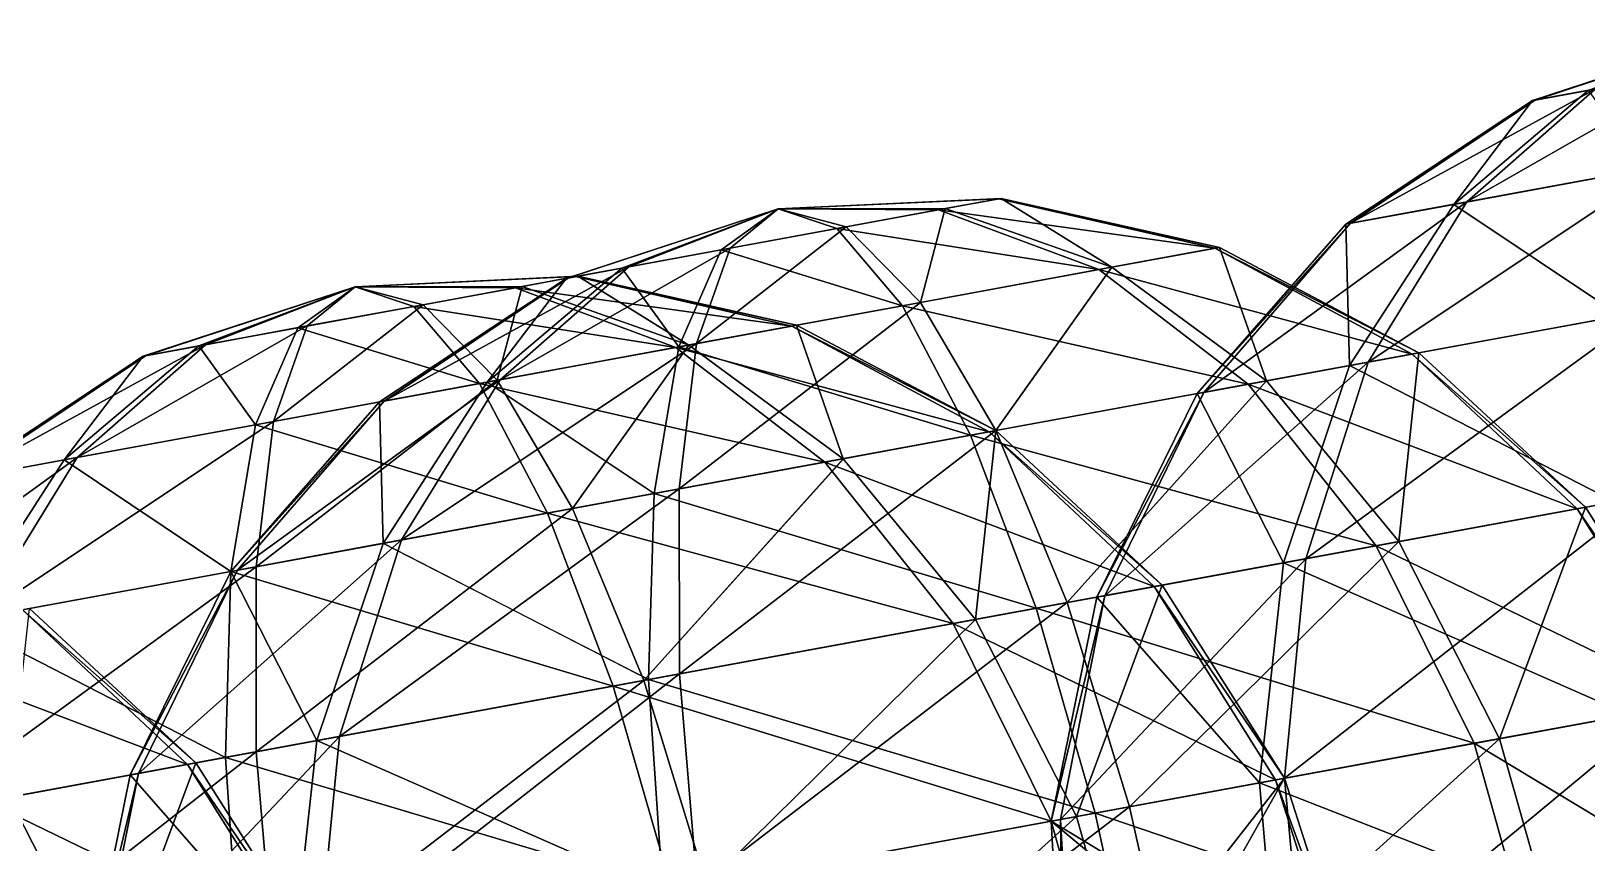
# Model space of a CAD drawing. Header units: metres. Extents: x -550 to 12, y -466 to 28.
# Drawn here: x -303.5 to -250.5, y -150.9 to -123.2 of the extents above; entities that cross this region are included whole.
import ezdxf

# ---------------------------------------------------------------- set-up
doc = ezdxf.new("R2010")
doc.units = ezdxf.units.M

msp = doc.modelspace()

# ---------------------------------------------------------------- linework, layer by layer
for points in [[(-250.40135, -125.22453, -912.7781), (-245.0731, -123.20438, -918.15045), (-252.3045, -125.574844, -916.3008), (-252.3044, -125.574745, -916.30066)], [(-252.3045, -125.574844, -916.3008), (-245.0731, -123.20438, -918.15045), (-252.22043, -125.55937, -920.31915), (-252.22032, -125.55927, -920.31903)], [(-252.22043, -125.55937, -920.31915), (-245.0731, -123.20438, -918.15045), (-250.17166, -125.18226, -923.75635), (-250.17155, -125.18216, -923.7562)], [(-254.55264, -129.03601, -928.9802), (-250.17166, -125.18226, -923.75635), (-246.70714, -124.544556, -925.6915), (-246.70703, -124.54446, -925.6914)], [(-254.55264, -129.03601, -928.9802), (-246.70714, -124.544556, -925.6915), (-247.85971, -127.80406, -932.7186), (-247.8596, -127.80396, -932.7185)], [(-258.5106, -129.76454, -922.34), (-252.22043, -125.55937, -920.31915), (-250.17166, -125.18226, -923.75635), (-250.17155, -125.18216, -923.7562)], [(-258.5106, -129.76454, -922.34), (-250.17166, -125.18226, -923.75635), (-254.55264, -129.03601, -928.9802), (-254.55254, -129.0359, -928.9801)], [(-248.46588, -127.915634, -903.74744), (-250.40135, -125.22453, -912.7781), (-254.99638, -129.11769, -907.77185), (-254.99628, -129.11758, -907.7717)], [(-254.99638, -129.11769, -907.77185), (-250.40135, -125.22453, -912.7781), (-252.3045, -125.574844, -916.3008), (-252.3044, -125.574745, -916.30066)], [(-258.673, -129.79445, -914.5772), (-252.3045, -125.574844, -916.3008), (-252.22043, -125.55937, -920.31915), (-252.22032, -125.55927, -920.31903)], [(-258.673, -129.79445, -914.5772), (-252.22043, -125.55937, -920.31915), (-258.5106, -129.76454, -922.34), (-258.5105, -129.76443, -922.3399)], [(-254.99638, -129.11769, -907.77185), (-252.3045, -125.574844, -916.3008), (-258.673, -129.79445, -914.5772), (-258.6729, -129.79434, -914.5771)], [(-257.91754, -134.50304, -933.4661), (-254.55264, -129.03601, -928.9802), (-247.85971, -127.80406, -932.7186), (-247.8596, -127.80396, -932.7185)], [(-257.91754, -134.50304, -933.4661), (-247.85971, -127.80406, -932.7186), (-248.4523, -132.76079, -938.753), (-248.4522, -132.76068, -938.75287)], [(-249.30954, -132.91858, -897.7815), (-248.46588, -127.915634, -903.74744), (-254.99638, -129.11769, -907.77185), (-254.99628, -129.11758, -907.7717)], [(-272.33765, -129.26231, -808.2985), (-278.036, -129.27179, -802.92615), (-270.43448, -128.912, -804.7758), (-270.4344, -128.9119, -804.7757)], [(-270.43448, -128.912, -804.7758), (-278.036, -129.27179, -802.92615), (-270.51855, -128.92747, -800.75745), (-270.51846, -128.92737, -800.7573)], [(-270.51855, -128.92747, -800.75745), (-278.036, -129.27179, -802.92615), (-272.56735, -129.3046, -797.32025), (-272.56726, -129.30449, -797.3201)], [(-263.14334, -130.6173, -798.7366), (-270.51855, -128.92747, -800.75745), (-272.56735, -129.3046, -797.32025), (-272.56726, -129.30449, -797.3201)], [(-266.65753, -131.26414, -813.30475), (-272.33765, -129.26231, -808.2985), (-270.43448, -128.912, -804.7758), (-270.4344, -128.9119, -804.7757)], [(-262.98093, -130.58739, -806.4994), (-270.43448, -128.912, -804.7758), (-270.51855, -128.92747, -800.75745), (-270.51846, -128.92737, -800.7573)], [(-262.98093, -130.58739, -806.4994), (-270.51855, -128.92747, -800.75745), (-263.14334, -130.6173, -798.7366), (-263.14325, -130.61719, -798.73645)], [(-266.65753, -131.26414, -813.30475), (-270.43448, -128.912, -804.7758), (-262.98093, -130.58739, -806.4994), (-262.98083, -130.58728, -806.49927)], [(-283.36426, -131.29195, -797.5538), (-278.036, -129.27179, -802.92615), (-285.2674, -131.64226, -801.0765), (-285.2673, -131.64215, -801.07635)], [(-285.2674, -131.64226, -801.0765), (-278.036, -129.27179, -802.92615), (-285.18332, -131.62679, -805.09485), (-285.18323, -131.62668, -805.0947)], [(-285.18332, -131.62679, -805.09485), (-278.036, -129.27179, -802.92615), (-283.13455, -131.24966, -808.53204), (-283.13446, -131.24956, -808.5319)], [(-279.9838, -130.66972, -795.4706), (-278.036, -129.27179, -802.92615), (-283.36426, -131.29195, -797.5538), (-283.36417, -131.29184, -797.55365)], [(-283.13455, -131.24966, -808.53204), (-278.036, -129.27179, -802.92615), (-279.67004, -130.61197, -810.4672), (-279.66995, -130.61186, -810.4671)], [(-276.03186, -129.94229, -795.3851), (-278.036, -129.27179, -802.92615), (-279.9838, -130.66972, -795.4706), (-279.9837, -130.66962, -795.47046)], [(-279.67004, -130.61197, -810.4672), (-278.036, -129.27179, -802.92615), (-275.71808, -129.88454, -810.3817), (-275.718, -129.88443, -810.3816)], [(-275.71808, -129.88454, -810.3817), (-278.036, -129.27179, -802.92615), (-272.33765, -129.26231, -808.2985), (-272.33755, -129.2622, -808.2984)], [(-272.56735, -129.3046, -797.32025), (-278.036, -129.27179, -802.92615), (-276.03186, -129.94229, -795.3851), (-276.03177, -129.94218, -795.38495)], [(-267.1013, -131.34583, -792.0964), (-272.56735, -129.3046, -797.32025), (-276.03186, -129.94229, -795.3851), (-276.03177, -129.94218, -795.38495)], [(-273.18805, -132.4662, -817.32916), (-275.71808, -129.88454, -810.3817), (-272.33765, -129.26231, -808.2985), (-272.33755, -129.2622, -808.2984)], [(-273.18805, -132.4662, -817.32916), (-272.33765, -129.26231, -808.2985), (-266.65753, -131.26414, -813.30475), (-266.65744, -131.26404, -813.3046)], [(-263.14334, -130.6173, -798.7366), (-272.56735, -129.3046, -797.32025), (-267.1013, -131.34583, -792.0964), (-267.1012, -131.34572, -792.09625)], [(-263.5149, -135.53333, -924.07544), (-258.5106, -129.76454, -922.34), (-254.55264, -129.03601, -928.9802), (-254.55254, -129.0359, -928.9801)], [(-263.5149, -135.53333, -924.07544), (-254.55264, -129.03601, -928.9802), (-257.91754, -134.50304, -933.4661), (-257.91745, -134.50293, -933.466)], [(-258.54507, -134.61855, -903.4729), (-254.99638, -129.11769, -907.77185), (-258.673, -129.79445, -914.5772), (-258.6729, -129.79434, -914.5771)], [(-249.30954, -132.91858, -897.7815), (-254.99638, -129.11769, -907.77185), (-258.54507, -134.61855, -903.4729), (-258.54498, -134.61844, -903.4728)], [(-280.8226, -133.87148, -817.4943), (-279.67004, -130.61197, -810.4672), (-275.71808, -129.88454, -810.3817), (-275.718, -129.88443, -810.3816)], [(-280.8226, -133.87148, -817.4943), (-275.71808, -129.88454, -810.3817), (-273.18805, -132.4662, -817.32916), (-273.18796, -132.4661, -817.32904)], [(-273.79422, -132.57777, -788.358), (-276.03186, -129.94229, -795.3851), (-279.9838, -130.66972, -795.4706), (-279.9837, -130.66962, -795.47046)], [(-267.1013, -131.34583, -792.0964), (-276.03186, -129.94229, -795.3851), (-273.79422, -132.57777, -788.358), (-273.79413, -132.57767, -788.35785)], [(-263.7446, -135.5756, -913.0971), (-258.673, -129.79445, -914.5772), (-258.5106, -129.76454, -922.34), (-258.5105, -129.76443, -922.3399)], [(-263.7446, -135.5756, -913.0971), (-258.5106, -129.76454, -922.34), (-263.5149, -135.53333, -924.07544), (-263.5148, -135.53322, -924.0753)], [(-258.54507, -134.61855, -903.4729), (-258.673, -129.79445, -914.5772), (-263.7446, -135.5756, -913.0971), (-263.7445, -135.5755, -913.097)], [(-287.51553, -135.10342, -813.7559), (-283.13455, -131.24966, -808.53204), (-279.67004, -130.61197, -810.4672), (-279.66995, -130.61186, -810.4671)], [(-287.51553, -135.10342, -813.7559), (-279.67004, -130.61197, -810.4672), (-280.8226, -133.87148, -817.4943), (-280.8225, -133.87137, -817.4942)], [(-281.42877, -133.98305, -788.52313), (-279.9838, -130.66972, -795.4706), (-283.36426, -131.29195, -797.5538), (-283.36417, -131.29184, -797.55365)], [(-273.79422, -132.57777, -788.358), (-279.9838, -130.66972, -795.4706), (-281.42877, -133.98305, -788.52313), (-281.42868, -133.98294, -788.523)], [(-256.4129, -134.22609, -797.00116), (-263.14334, -130.6173, -798.7366), (-267.1013, -131.34583, -792.0964), (-267.1012, -131.34572, -792.09625)], [(-261.38275, -135.14087, -817.6037), (-266.65753, -131.26414, -813.30475), (-262.98093, -130.58739, -806.4994), (-262.98083, -130.58728, -806.49927)], [(-256.18323, -134.1838, -807.9795), (-262.98093, -130.58739, -806.4994), (-263.14334, -130.6173, -798.7366), (-263.14325, -130.61719, -798.73645)], [(-256.18323, -134.1838, -807.9795), (-263.14334, -130.6173, -798.7366), (-256.4129, -134.22609, -797.00116), (-256.4128, -134.22598, -797.00104)], [(-261.38275, -135.14087, -817.6037), (-262.98093, -130.58739, -806.4994), (-256.18323, -134.1838, -807.9795), (-256.18314, -134.1837, -807.9794)], [(-286.76956, -131.91876, -1187.4879), (-292.46793, -131.92824, -1182.1156), (-284.8664, -131.56845, -1183.9652), (-284.8663, -131.56834, -1183.9651)], [(-284.8664, -131.56845, -1183.9652), (-292.46793, -131.92824, -1182.1156), (-284.95047, -131.58392, -1179.9469), (-284.95038, -131.58382, -1179.9468)], [(-284.95047, -131.58392, -1179.9469), (-292.46793, -131.92824, -1182.1156), (-286.99927, -131.96103, -1176.5096), (-286.99918, -131.96092, -1176.5095)], [(-291.47348, -135.83195, -807.1157), (-285.18332, -131.62679, -805.09485), (-283.13455, -131.24966, -808.53204), (-283.13446, -131.24956, -808.5319)], [(-291.47348, -135.83195, -807.1157), (-283.13455, -131.24966, -808.53204), (-287.51553, -135.10342, -813.7559), (-287.51544, -135.10332, -813.7558)], [(-281.42877, -133.98305, -788.52313), (-283.36426, -131.29195, -797.5538), (-287.9593, -135.1851, -792.54755), (-287.9592, -135.185, -792.5474)], [(-287.9593, -135.1851, -792.54755), (-283.36426, -131.29195, -797.5538), (-285.2674, -131.64226, -801.0765), (-285.2673, -131.64215, -801.07635)], [(-277.57526, -133.27374, -1177.926), (-284.95047, -131.58392, -1179.9469), (-286.99927, -131.96103, -1176.5096), (-286.99918, -131.96092, -1176.5095)], [(-281.08945, -133.9206, -1192.4943), (-286.76956, -131.91876, -1187.4879), (-284.8664, -131.56845, -1183.9652), (-284.8663, -131.56834, -1183.9651)], [(-277.41284, -133.24384, -1185.6888), (-284.8664, -131.56845, -1183.9652), (-284.95047, -131.58392, -1179.9469), (-284.95038, -131.58382, -1179.9468)], [(-277.41284, -133.24384, -1185.6888), (-284.95047, -131.58392, -1179.9469), (-277.57526, -133.27374, -1177.926), (-277.57516, -133.27364, -1177.9259)], [(-281.08945, -133.9206, -1192.4943), (-284.8664, -131.56845, -1183.9652), (-277.41284, -133.24384, -1185.6888), (-277.41275, -133.24373, -1185.6887)], [(-262.01028, -135.25638, -787.6105), (-267.1013, -131.34583, -792.0964), (-273.79422, -132.57777, -788.358), (-273.79413, -132.57767, -788.35785)], [(-270.6183, -136.84084, -823.2951), (-273.18805, -132.4662, -817.32916), (-266.65753, -131.26414, -813.30475), (-266.65744, -131.26404, -813.3046)], [(-270.6183, -136.84084, -823.2951), (-266.65753, -131.26414, -813.30475), (-261.38275, -135.14087, -817.6037), (-261.38266, -135.14076, -817.6036)], [(-256.4129, -134.22609, -797.00116), (-267.1013, -131.34583, -792.0964), (-262.01028, -135.25638, -787.6105), (-262.0102, -135.25627, -787.61035)], [(-297.79614, -133.9484, -1176.7433), (-292.46793, -131.92824, -1182.1156), (-299.6993, -134.2987, -1180.266), (-299.69922, -134.2986, -1180.2659)], [(-299.6993, -134.2987, -1180.266), (-292.46793, -131.92824, -1182.1156), (-299.61523, -134.28323, -1184.2843), (-299.61514, -134.28313, -1184.2842)], [(-299.61523, -134.28323, -1184.2843), (-292.46793, -131.92824, -1182.1156), (-297.56647, -133.90613, -1187.7216), (-297.56638, -133.90602, -1187.7214)], [(-294.4157, -133.32617, -1174.66), (-292.46793, -131.92824, -1182.1156), (-297.79614, -133.9484, -1176.7433), (-297.79605, -133.94829, -1176.7432)], [(-297.56647, -133.90613, -1187.7216), (-292.46793, -131.92824, -1182.1156), (-294.10196, -133.26842, -1189.6566), (-294.10187, -133.26831, -1189.6565)], [(-290.46378, -132.59874, -1174.5746), (-292.46793, -131.92824, -1182.1156), (-294.4157, -133.32617, -1174.66), (-294.41562, -133.32607, -1174.6599)], [(-294.10196, -133.26842, -1189.6566), (-292.46793, -131.92824, -1182.1156), (-290.15, -132.54099, -1189.5712), (-290.1499, -132.54088, -1189.571)], [(-290.15, -132.54099, -1189.5712), (-292.46793, -131.92824, -1182.1156), (-286.76956, -131.91876, -1187.4879), (-286.76947, -131.91866, -1187.4878)], [(-286.99927, -131.96103, -1176.5096), (-292.46793, -131.92824, -1182.1156), (-290.46378, -132.59874, -1174.5746), (-290.46368, -132.59863, -1174.5745)], [(-291.6359, -135.86186, -799.3529), (-285.2674, -131.64226, -801.0765), (-285.18332, -131.62679, -805.09485), (-285.18323, -131.62668, -805.0947)], [(-291.6359, -135.86186, -799.3529), (-285.18332, -131.62679, -805.09485), (-291.47348, -135.83195, -807.1157), (-291.4734, -135.83185, -807.1156)], [(-287.9593, -135.1851, -792.54755), (-285.2674, -131.64226, -801.0765), (-291.6359, -135.86186, -799.3529), (-291.6358, -135.86176, -799.3528)], [(-281.5332, -134.00227, -1171.2858), (-286.99927, -131.96103, -1176.5096), (-290.46378, -132.59874, -1174.5746), (-290.46368, -132.59863, -1174.5745)], [(-287.61996, -135.12265, -1196.5187), (-290.15, -132.54099, -1189.5712), (-286.76956, -131.91876, -1187.4879), (-286.76947, -131.91866, -1187.4878)], [(-287.61996, -135.12265, -1196.5187), (-286.76956, -131.91876, -1187.4879), (-281.08945, -133.9206, -1192.4943), (-281.08936, -133.92049, -1192.4941)], [(-277.57526, -133.27374, -1177.926), (-286.99927, -131.96103, -1176.5096), (-281.5332, -134.00227, -1171.2858), (-281.5331, -134.00217, -1171.2856)], [(-295.25452, -136.52792, -1196.6838), (-294.10196, -133.26842, -1189.6566), (-290.15, -132.54099, -1189.5712), (-290.1499, -132.54088, -1189.571)], [(-295.25452, -136.52792, -1196.6838), (-290.15, -132.54099, -1189.5712), (-287.61996, -135.12265, -1196.5187), (-287.61987, -135.12254, -1196.5186)], [(-288.22614, -135.23422, -1167.5474), (-290.46378, -132.59874, -1174.5746), (-294.4157, -133.32617, -1174.66), (-294.41562, -133.32607, -1174.6599)], [(-281.5332, -134.00227, -1171.2858), (-290.46378, -132.59874, -1174.5746), (-288.22614, -135.23422, -1167.5474), (-288.22604, -135.23412, -1167.5472)], [(-271.47552, -136.99863, -782.3236), (-273.79422, -132.57777, -788.358), (-281.42877, -133.98305, -788.52313), (-281.42868, -133.98294, -788.523)], [(-281.4152, -138.8282, -823.5287), (-280.8226, -133.87148, -817.4943), (-273.18805, -132.4662, -817.32916), (-273.18796, -132.4661, -817.32904)], [(-281.4152, -138.8282, -823.5287), (-273.18805, -132.4662, -817.32916), (-270.6183, -136.84084, -823.2951), (-270.6182, -136.84073, -823.295)], [(-273.18805, -132.4662, -817.32916), (-273.18805, -132.4662, -817.32916), (-280.8226, -133.87148, -817.4943), (-280.8225, -133.87137, -817.4942)], [(-262.01028, -135.25638, -787.6105), (-273.79422, -132.57777, -788.358), (-271.47552, -136.99863, -782.3236), (-271.47543, -136.99852, -782.3235)], [(-260.037, -141.21074, -936.9082), (-257.91754, -134.50304, -933.4661), (-248.4523, -132.76079, -938.753), (-248.4522, -132.76068, -938.75287)], [(-260.037, -141.21074, -936.9082), (-248.4523, -132.76079, -938.753), (-248.44449, -139.07693, -943.3833), (-248.44438, -139.07683, -943.3832)], [(-249.49438, -139.27019, -893.2037), (-249.30954, -132.91858, -897.7815), (-258.54507, -134.61855, -903.4729), (-258.54498, -134.61844, -903.4728)], [(-301.94745, -137.75987, -1192.9454), (-297.56647, -133.90613, -1187.7216), (-294.10196, -133.26842, -1189.6566), (-294.10187, -133.26831, -1189.6565)], [(-301.94745, -137.75987, -1192.9454), (-294.10196, -133.26842, -1189.6566), (-295.25452, -136.52792, -1196.6838), (-295.25443, -136.52782, -1196.6837)], [(-295.8607, -136.6395, -1167.7125), (-294.4157, -133.32617, -1174.66), (-297.79614, -133.9484, -1176.7433), (-297.79605, -133.94829, -1176.7432)], [(-288.22614, -135.23422, -1167.5474), (-294.4157, -133.32617, -1174.66), (-295.8607, -136.6395, -1167.7125), (-295.8606, -136.63939, -1167.7124)], [(-270.84482, -136.88254, -1176.1907), (-277.57526, -133.27374, -1177.926), (-281.5332, -134.00227, -1171.2858), (-281.5331, -134.00217, -1171.2856)], [(-275.81467, -137.79732, -1196.7932), (-281.08945, -133.9206, -1192.4943), (-277.41284, -133.24384, -1185.6888), (-277.41275, -133.24373, -1185.6887)], [(-270.61514, -136.84026, -1187.169), (-277.41284, -133.24384, -1185.6888), (-277.57526, -133.27374, -1177.926), (-277.57516, -133.27364, -1177.9259)], [(-270.61514, -136.84026, -1187.169), (-277.57526, -133.27374, -1177.926), (-270.84482, -136.88254, -1176.1907), (-270.84473, -136.88243, -1176.1906)], [(-275.81467, -137.79732, -1196.7932), (-277.41284, -133.24384, -1185.6888), (-270.61514, -136.84026, -1187.169), (-270.61505, -136.84015, -1187.1688)], [(-305.9054, -138.4884, -1186.3052), (-299.61523, -134.28323, -1184.2843), (-297.56647, -133.90613, -1187.7216), (-297.56638, -133.90602, -1187.7214)], [(-305.9054, -138.4884, -1186.3052), (-297.56647, -133.90613, -1187.7216), (-301.94745, -137.75987, -1192.9454), (-301.94736, -137.75977, -1192.9453)], [(-295.8607, -136.6395, -1167.7125), (-297.79614, -133.9484, -1176.7433), (-302.3912, -137.84155, -1171.7369), (-302.3911, -137.84145, -1171.7368)], [(-302.3912, -137.84155, -1171.7369), (-297.79614, -133.9484, -1176.7433), (-299.6993, -134.2987, -1180.266), (-299.69922, -134.2986, -1180.2659)], [(-290.88043, -140.57045, -818.2418), (-287.51553, -135.10342, -813.7559), (-280.8226, -133.87148, -817.4943), (-280.8225, -133.87137, -817.4942)], [(-290.88043, -140.57045, -818.2418), (-280.8226, -133.87148, -817.4943), (-281.4152, -138.8282, -823.5287), (-281.4151, -138.8281, -823.52856)], [(-276.4422, -137.91283, -1166.7999), (-281.5332, -134.00227, -1171.2858), (-288.22614, -135.23422, -1167.5474), (-288.22604, -135.23412, -1167.5472)], [(-282.27243, -138.986, -782.5572), (-281.42877, -133.98305, -788.52313), (-287.9593, -135.1851, -792.54755), (-287.9592, -135.185, -792.5474)], [(-285.0502, -139.49728, -1202.4846), (-287.61996, -135.12265, -1196.5187), (-281.08945, -133.9206, -1192.4943), (-281.08936, -133.92049, -1192.4941)], [(-285.0502, -139.49728, -1202.4846), (-281.08945, -133.9206, -1192.4943), (-275.81467, -137.79732, -1196.7932), (-275.81458, -137.79721, -1196.7931)], [(-271.47552, -136.99863, -782.3236), (-281.42877, -133.98305, -788.52313), (-282.27243, -138.986, -782.5572), (-282.27234, -138.98589, -782.55707)], [(-270.84482, -136.88254, -1176.1907), (-281.5332, -134.00227, -1171.2858), (-276.4422, -137.91283, -1166.7999), (-276.4421, -137.91272, -1166.7998)], [(-250.78596, -139.50793, -795.66956), (-256.4129, -134.22609, -797.00116), (-262.01028, -135.25638, -787.6105), (-262.0102, -135.25627, -787.61035)], [(-256.87274, -140.62831, -820.9024), (-261.38275, -135.14087, -817.6037), (-256.18323, -134.1838, -807.9795), (-256.18314, -134.1837, -807.9794)], [(-256.87274, -140.62831, -820.9024), (-256.18323, -134.1838, -807.9795), (-250.50465, -139.45615, -809.1152), (-250.50455, -139.45604, -809.11505)], [(-250.50465, -139.45615, -809.1152), (-256.18323, -134.1838, -807.9795), (-256.4129, -134.22609, -797.00116), (-256.4128, -134.22598, -797.00104)], [(-250.50465, -139.45615, -809.1152), (-256.4129, -134.22609, -797.00116), (-250.78596, -139.50793, -795.66956), (-250.78586, -139.50783, -795.66943)], [(-306.0678, -138.51831, -1178.5424), (-299.6993, -134.2987, -1180.266), (-299.61523, -134.28323, -1184.2843), (-299.61514, -134.28313, -1184.2842)], [(-306.0678, -138.51831, -1178.5424), (-299.61523, -134.28323, -1184.2843), (-305.9054, -138.4884, -1186.3052), (-305.9053, -138.4883, -1186.305)], [(-302.3912, -137.84155, -1171.7369), (-299.6993, -134.2987, -1180.266), (-306.0678, -138.51831, -1178.5424), (-306.06772, -138.5182, -1178.5422)], [(-266.89233, -142.4726, -925.40704), (-263.5149, -135.53333, -924.07544), (-257.91754, -134.50304, -933.4661), (-257.91745, -134.50293, -933.466)], [(-266.89233, -142.4726, -925.40704), (-257.91754, -134.50304, -933.4661), (-260.037, -141.21074, -936.9082), (-260.0369, -141.21063, -936.9081)], [(-260.80554, -141.3522, -900.1742), (-258.54507, -134.61855, -903.4729), (-263.7446, -135.5756, -913.0971), (-263.7445, -135.5755, -913.097)], [(-249.49438, -139.27019, -893.2037), (-258.54507, -134.61855, -903.4729), (-260.80554, -141.3522, -900.1742), (-260.80545, -141.3521, -900.1741)], [(-296.47778, -141.60074, -808.85114), (-291.47348, -135.83195, -807.1157), (-287.51553, -135.10342, -813.7559), (-287.51544, -135.10332, -813.7558)], [(-296.47778, -141.60074, -808.85114), (-287.51553, -135.10342, -813.7559), (-290.88043, -140.57045, -818.2418), (-290.88034, -140.57034, -818.2417)], [(-285.90744, -139.65508, -1161.5131), (-288.22614, -135.23422, -1167.5474), (-295.8607, -136.6395, -1167.7125), (-295.8606, -136.63939, -1167.7124)], [(-295.8471, -141.48465, -1202.7181), (-295.25452, -136.52792, -1196.6838), (-287.61996, -135.12265, -1196.5187), (-287.61987, -135.12254, -1196.5186)], [(-295.8471, -141.48465, -1202.7181), (-287.61996, -135.12265, -1196.5187), (-285.0502, -139.49728, -1202.4846), (-285.0501, -139.49718, -1202.4845)], [(-287.61996, -135.12265, -1196.5187), (-287.61996, -135.12265, -1196.5187), (-295.25452, -136.52792, -1196.6838), (-295.25443, -136.52782, -1196.6837)], [(-291.50797, -140.68596, -788.2486), (-287.9593, -135.1851, -792.54755), (-291.6359, -135.86186, -799.3529), (-291.6358, -135.86176, -799.3528)], [(-282.27243, -138.986, -782.5572), (-287.9593, -135.1851, -792.54755), (-291.50797, -140.68596, -788.2486), (-291.50787, -140.68585, -788.2485)], [(-276.4422, -137.91283, -1166.7999), (-288.22614, -135.23422, -1167.5474), (-285.90744, -139.65508, -1161.5131), (-285.90735, -139.65497, -1161.513)], [(-257.64133, -140.76978, -784.1684), (-262.01028, -135.25638, -787.6105), (-271.47552, -136.99863, -782.3236), (-271.47543, -136.99852, -782.3235)], [(-268.18393, -142.71033, -827.8729), (-270.6183, -136.84084, -823.2951), (-261.38275, -135.14087, -817.6037), (-261.38266, -135.14076, -817.6036)], [(-268.18393, -142.71033, -827.8729), (-261.38275, -135.14087, -817.6037), (-256.87274, -140.62831, -820.9024), (-256.87265, -140.6282, -820.9023)], [(-250.78596, -139.50793, -795.66956), (-262.01028, -135.25638, -787.6105), (-257.64133, -140.76978, -784.1684), (-257.64124, -140.76967, -784.1683)], [(-296.7075, -141.64302, -797.8728), (-291.6359, -135.86186, -799.3529), (-291.47348, -135.83195, -807.1157), (-291.4734, -135.83185, -807.1156)], [(-296.7075, -141.64302, -797.8728), (-291.47348, -135.83195, -807.1157), (-296.47778, -141.60074, -808.85114), (-296.4777, -141.60063, -808.851)], [(-267.17365, -142.52437, -911.9614), (-263.7446, -135.5756, -913.0971), (-263.5149, -135.53333, -924.07544), (-263.5148, -135.53322, -924.0753)], [(-267.17365, -142.52437, -911.9614), (-263.5149, -135.53333, -924.07544), (-266.89233, -142.4726, -925.40704), (-266.89224, -142.47249, -925.4069)], [(-260.80554, -141.3522, -900.1742), (-263.7446, -135.5756, -913.0971), (-267.17365, -142.52437, -911.9614), (-267.17355, -142.52426, -911.9613)], [(-291.50797, -140.68596, -788.2486), (-291.6359, -135.86186, -799.3529), (-296.7075, -141.64302, -797.8728), (-296.7074, -141.64291, -797.8727)], [(-305.31232, -143.2269, -1197.4313), (-301.94745, -137.75987, -1192.9454), (-295.25452, -136.52792, -1196.6838), (-295.25443, -136.52782, -1196.6837)], [(-305.31232, -143.2269, -1197.4313), (-295.25452, -136.52792, -1196.6838), (-295.8471, -141.48465, -1202.7181), (-295.84702, -141.48454, -1202.718)], [(-296.70435, -141.64244, -1161.7466), (-295.8607, -136.6395, -1167.7125), (-302.3912, -137.84155, -1171.7369), (-302.3911, -137.84145, -1171.7368)], [(-285.90744, -139.65508, -1161.5131), (-295.8607, -136.6395, -1167.7125), (-296.70435, -141.64244, -1161.7466), (-296.70425, -141.64233, -1161.7465)], [(-281.40738, -145.14435, -828.159), (-281.4152, -138.8282, -823.5287), (-270.6183, -136.84084, -823.2951), (-270.6182, -136.84073, -823.295)], [(-270.6183, -136.84084, -823.2951), (-270.6183, -136.84084, -823.2951), (-281.4152, -138.8282, -823.5287), (-281.4151, -138.8281, -823.52856)], [(-281.40738, -145.14435, -828.159), (-270.6183, -136.84084, -823.2951), (-268.18393, -142.71033, -827.8729), (-268.18384, -142.71022, -827.8728)], [(-265.2179, -142.16438, -1174.859), (-270.84482, -136.88254, -1176.1907), (-276.4422, -137.91283, -1166.7999), (-276.4421, -137.91272, -1166.7998)], [(-271.30466, -143.28476, -1200.0919), (-275.81467, -137.79732, -1196.7932), (-270.61514, -136.84026, -1187.169), (-270.61505, -136.84015, -1187.1688)], [(-271.30466, -143.28476, -1200.0919), (-270.61514, -136.84026, -1187.169), (-264.93655, -142.1126, -1188.3046), (-264.93646, -142.11249, -1188.3044)], [(-264.93655, -142.1126, -1188.3046), (-270.61514, -136.84026, -1187.169), (-270.84482, -136.88254, -1176.1907), (-270.84473, -136.88243, -1176.1906)], [(-264.93655, -142.1126, -1188.3046), (-270.84482, -136.88254, -1176.1907), (-265.2179, -142.16438, -1174.859), (-265.2178, -142.16428, -1174.8589)], [(-269.23383, -142.9036, -777.6933), (-271.47552, -136.99863, -782.3236), (-282.27243, -138.986, -782.5572), (-282.27234, -138.98589, -782.55707)], [(-257.64133, -140.76978, -784.1684), (-271.47552, -136.99863, -782.3236), (-269.23383, -142.9036, -777.6933), (-269.23373, -142.90349, -777.6932)], [(-310.9097, -144.25719, -1188.0405), (-305.9054, -138.4884, -1186.3052), (-301.94745, -137.75987, -1192.9454), (-301.94736, -137.75977, -1192.9453)], [(-310.9097, -144.25719, -1188.0405), (-301.94745, -137.75987, -1192.9454), (-305.31232, -143.2269, -1197.4313), (-305.31223, -143.22679, -1197.4312)], [(-305.93988, -143.3424, -1167.438), (-302.3912, -137.84155, -1171.7369), (-306.0678, -138.51831, -1178.5424), (-306.06772, -138.5182, -1178.5422)], [(-296.70435, -141.64244, -1161.7466), (-302.3912, -137.84155, -1171.7369), (-305.93988, -143.3424, -1167.438), (-305.9398, -143.3423, -1167.4379)], [(-272.07324, -143.42622, -1163.3578), (-276.4422, -137.91283, -1166.7999), (-285.90744, -139.65508, -1161.5131), (-285.90735, -139.65497, -1161.513)], [(-282.61584, -145.36679, -1207.0624), (-285.0502, -139.49728, -1202.4846), (-275.81467, -137.79732, -1196.7932), (-275.81458, -137.79721, -1196.7931)], [(-282.61584, -145.36679, -1207.0624), (-275.81467, -137.79732, -1196.7932), (-271.30466, -143.28476, -1200.0919), (-271.30457, -143.28465, -1200.0918)], [(-265.2179, -142.16438, -1174.859), (-276.4422, -137.91283, -1166.7999), (-272.07324, -143.42622, -1163.3578), (-272.07315, -143.42612, -1163.3577)], [(-292.99988, -147.27815, -821.6839), (-290.88043, -140.57045, -818.2418), (-281.4152, -138.8282, -823.5287), (-281.4151, -138.8281, -823.52856)], [(-292.99988, -147.27815, -821.6839), (-281.4152, -138.8282, -823.5287), (-281.40738, -145.14435, -828.159), (-281.4073, -145.14424, -828.1589)], [(-282.45728, -145.3376, -777.9794), (-282.27243, -138.986, -782.5572), (-291.50797, -140.68596, -788.2486), (-291.50787, -140.68585, -788.2485)], [(-269.23383, -142.9036, -777.6933), (-282.27243, -138.986, -782.5572), (-282.45728, -145.3376, -777.9794), (-282.45718, -145.3375, -777.97925)], [(-295.8393, -147.8008, -1207.3484), (-295.8471, -141.48465, -1202.7181), (-285.0502, -139.49728, -1202.4846), (-285.0501, -139.49718, -1202.4845)], [(-285.0502, -139.49728, -1202.4846), (-285.0502, -139.49728, -1202.4846), (-295.8471, -141.48465, -1202.7181), (-295.84702, -141.48454, -1202.718)], [(-295.8393, -147.8008, -1207.3484), (-285.0502, -139.49728, -1202.4846), (-282.61584, -145.36679, -1207.0624), (-282.61575, -145.36668, -1207.0623)], [(-249.00783, -146.5376, -890.3259), (-249.49438, -139.27019, -893.2037), (-260.80554, -141.3522, -900.1742), (-260.80545, -141.3521, -900.1741)], [(-260.76657, -148.70201, -939.072), (-260.037, -141.21074, -936.9082), (-248.44449, -139.07693, -943.3833), (-248.44438, -139.07683, -943.3832)], [(-260.76657, -148.70201, -939.072), (-248.44449, -139.07693, -943.3833), (-247.83682, -146.32205, -946.294), (-247.83672, -146.32195, -946.2939)], [(-246.64598, -146.10287, -794.8325), (-250.78596, -139.50793, -795.66956), (-257.64133, -140.76978, -784.1684), (-257.64124, -140.76967, -784.1683)], [(-253.43489, -147.3525, -822.9761), (-256.87274, -140.62831, -820.9024), (-250.50465, -139.45615, -809.1152), (-250.50455, -139.45604, -809.11505)], [(-253.43489, -147.3525, -822.9761), (-250.50465, -139.45615, -809.1152), (-246.3322, -146.0451, -809.8291), (-246.33209, -146.045, -809.829)], [(-246.3322, -146.0451, -809.8291), (-250.50465, -139.45615, -809.1152), (-250.78596, -139.50793, -795.66956), (-250.78586, -139.50783, -795.66943)], [(-246.3322, -146.0451, -809.8291), (-250.78596, -139.50793, -795.66956), (-246.64598, -146.10287, -794.8325), (-246.64587, -146.10277, -794.8324)], [(-283.66574, -145.56003, -1156.8828), (-285.90744, -139.65508, -1161.5131), (-296.70435, -141.64244, -1161.7466), (-296.70425, -141.64233, -1161.7465)], [(-272.07324, -143.42622, -1163.3578), (-285.90744, -139.65508, -1161.5131), (-283.66574, -145.56003, -1156.8828), (-283.66565, -145.55992, -1156.8827)], [(-299.85522, -148.54001, -810.18274), (-296.47778, -141.60074, -808.85114), (-290.88043, -140.57045, -818.2418), (-290.88034, -140.57034, -818.2417)], [(-299.85522, -148.54001, -810.18274), (-290.88043, -140.57045, -818.2418), (-292.99988, -147.27815, -821.6839), (-292.9998, -147.27805, -821.6838)], [(-293.76843, -147.41962, -784.9499), (-291.50797, -140.68596, -788.2486), (-296.7075, -141.64302, -797.8728), (-296.7074, -141.64291, -797.8727)], [(-282.45728, -145.3376, -777.9794), (-291.50797, -140.68596, -788.2486), (-293.76843, -147.41962, -784.9499), (-293.76834, -147.41951, -784.94977)], [(-254.29213, -147.51028, -782.0046), (-257.64133, -140.76978, -784.1684), (-269.23383, -142.9036, -777.6933), (-269.23373, -142.90349, -777.6932)], [(-266.05087, -149.67468, -830.7507), (-268.18393, -142.71033, -827.8729), (-256.87274, -140.62831, -820.9024), (-256.87265, -140.6282, -820.9023)], [(-266.05087, -149.67468, -830.7507), (-256.87274, -140.62831, -820.9024), (-253.43489, -147.3525, -822.9761), (-253.43478, -147.35239, -822.97595)], [(-246.64598, -146.10287, -794.8325), (-257.64133, -140.76978, -784.1684), (-254.29213, -147.51028, -782.0046), (-254.29202, -147.51018, -782.00446)], [(-307.4318, -149.9346, -1200.8734), (-305.31232, -143.2269, -1197.4313), (-295.8471, -141.48465, -1202.7181), (-295.84702, -141.48454, -1202.718)], [(-307.4318, -149.9346, -1200.8734), (-295.8471, -141.48465, -1202.7181), (-295.8393, -147.8008, -1207.3484), (-295.8392, -147.80069, -1207.3483)], [(-296.8892, -147.99405, -1157.1688), (-296.70435, -141.64244, -1161.7466), (-305.93988, -143.3424, -1167.438), (-305.9398, -143.3423, -1167.4379)], [(-300.13654, -148.59178, -796.7371), (-296.7075, -141.64302, -797.8728), (-296.47778, -141.60074, -808.85114), (-296.4777, -141.60063, -808.851)], [(-300.13654, -148.59178, -796.7371), (-296.47778, -141.60074, -808.85114), (-299.85522, -148.54001, -810.18274), (-299.85513, -148.5399, -810.1826)], [(-293.76843, -147.41962, -784.9499), (-296.7075, -141.64302, -797.8728), (-300.13654, -148.59178, -796.7371), (-300.13644, -148.59167, -796.737)], [(-283.66574, -145.56003, -1156.8828), (-296.70435, -141.64244, -1161.7466), (-296.8892, -147.99405, -1157.1688), (-296.8891, -147.99394, -1157.1687)], [(-268.41272, -150.10942, -926.2441), (-266.89233, -142.4726, -925.40704), (-260.037, -141.21074, -936.9082), (-260.0369, -141.21063, -936.9081)], [(-268.41272, -150.10942, -926.2441), (-260.037, -141.21074, -936.9082), (-260.76657, -148.70201, -939.072), (-260.76648, -148.7019, -939.0719)], [(-261.6238, -148.8598, -898.1005), (-260.80554, -141.3522, -900.1742), (-267.17365, -142.52437, -911.9614), (-267.17355, -142.52426, -911.9613)], [(-249.00783, -146.5376, -890.3259), (-260.80554, -141.3522, -900.1742), (-261.6238, -148.8598, -898.1005), (-261.62372, -148.8597, -898.1004)], [(-261.07788, -148.75931, -1174.022), (-265.2179, -142.16438, -1174.859), (-272.07324, -143.42622, -1163.3578), (-272.07315, -143.42612, -1163.3577)], [(-267.8668, -150.00894, -1202.1655), (-271.30466, -143.28476, -1200.0919), (-264.93655, -142.1126, -1188.3046), (-264.93646, -142.11249, -1188.3044)], [(-267.8668, -150.00894, -1202.1655), (-264.93655, -142.1126, -1188.3046), (-260.76413, -148.70155, -1189.0186), (-260.76404, -148.70145, -1189.0184)], [(-260.76413, -148.70155, -1189.0186), (-264.93655, -142.1126, -1188.3046), (-265.2179, -142.16438, -1174.859), (-265.2178, -142.16428, -1174.8589)], [(-260.76413, -148.70155, -1189.0186), (-265.2179, -142.16438, -1174.859), (-261.07788, -148.75931, -1174.022), (-261.0778, -148.7592, -1174.0219)], [(-280.7997, -152.38947, -831.0697), (-281.40738, -145.14435, -828.159), (-268.18393, -142.71033, -827.8729), (-268.18384, -142.71022, -827.8728)], [(-268.18393, -142.71033, -827.8729), (-268.18393, -142.71033, -827.8729), (-281.40738, -145.14435, -828.159), (-281.4073, -145.14424, -828.1589)], [(-280.7997, -152.38947, -831.0697), (-268.18393, -142.71033, -827.8729), (-266.05087, -149.67468, -830.7507), (-266.05078, -149.67458, -830.75055)], [(-268.7265, -150.16718, -911.2475), (-267.17365, -142.52437, -911.9614), (-266.89233, -142.4726, -925.40704), (-266.89224, -142.47249, -925.4069)], [(-268.7265, -150.16718, -911.2475), (-266.89233, -142.4726, -925.40704), (-268.41272, -150.10942, -926.2441), (-268.41263, -150.10931, -926.24396)], [(-261.6238, -148.8598, -898.1005), (-267.17365, -142.52437, -911.9614), (-268.7265, -150.16718, -911.2475), (-268.7264, -150.16707, -911.2474)], [(-298.1808, -148.2318, -1059.6348), (-303.8077, -142.94995, -1060.9664), (-309.4051, -143.98024, -1051.5757), (-309.405, -143.98013, -1051.5756)], [(-304.26755, -149.35217, -1084.8677), (-303.57803, -142.90767, -1071.9447), (-297.89944, -148.18001, -1073.0803), (-297.89935, -148.1799, -1073.0802)], [(-297.89944, -148.18001, -1073.0803), (-303.57803, -142.90767, -1071.9447), (-303.8077, -142.94995, -1060.9664), (-303.80762, -142.94984, -1060.9663)], [(-297.89944, -148.18001, -1073.0803), (-303.8077, -142.94995, -1060.9664), (-298.1808, -148.2318, -1059.6348), (-298.1807, -148.23169, -1059.6346)], [(-267.22186, -149.89023, -774.7826), (-269.23383, -142.9036, -777.6933), (-282.45728, -145.3376, -777.9794), (-282.45718, -145.3375, -777.97925)], [(-254.29213, -147.51028, -782.0046), (-269.23383, -142.9036, -777.6933), (-267.22186, -149.89023, -774.7826), (-267.22177, -149.89012, -774.7825)], [(-296.8892, -147.99405, -1157.1688), (-305.93988, -143.3424, -1167.438), (-308.20038, -150.07608, -1164.1393), (-308.2003, -150.07597, -1164.1392)], [(-268.72403, -150.16673, -1161.1941), (-272.07324, -143.42622, -1163.3578), (-283.66574, -145.56003, -1156.8828), (-283.66565, -145.55992, -1156.8827)], [(-280.4828, -152.33113, -1209.9402), (-282.61584, -145.36679, -1207.0624), (-271.30466, -143.28476, -1200.0919), (-271.30457, -143.28465, -1200.0918)], [(-280.4828, -152.33113, -1209.9402), (-271.30466, -143.28476, -1200.0919), (-267.8668, -150.00894, -1202.1655), (-267.8667, -150.00883, -1202.1654)], [(-261.07788, -148.75931, -1174.022), (-272.07324, -143.42622, -1163.3578), (-268.72403, -150.16673, -1161.1941), (-268.72394, -150.16663, -1161.194)], [(-298.1808, -148.2318, -1059.6348), (-309.4051, -143.98024, -1051.5757), (-305.03613, -149.49364, -1048.1335), (-305.03604, -149.49353, -1048.1334)], [(-295.23163, -155.04593, -1210.2592), (-295.8393, -147.8008, -1207.3484), (-282.61584, -145.36679, -1207.0624), (-282.61575, -145.36668, -1207.0623)], [(-282.61584, -145.36679, -1207.0624), (-282.61584, -145.36679, -1207.0624), (-295.8393, -147.8008, -1207.3484), (-295.8392, -147.80069, -1207.3483)], [(-295.23163, -155.04593, -1210.2592), (-282.61584, -145.36679, -1207.0624), (-280.4828, -152.33113, -1209.9402), (-280.4827, -152.33102, -1209.9401)], [(-281.9707, -152.60501, -775.1016), (-282.45728, -145.3376, -777.9794), (-293.76843, -147.41962, -784.9499), (-293.76834, -147.41951, -784.94977)], [(-293.72946, -154.76942, -823.8477), (-292.99988, -147.27815, -821.6839), (-281.40738, -145.14435, -828.159), (-281.4073, -145.14424, -828.1589)], [(-293.72946, -154.76942, -823.8477), (-281.40738, -145.14435, -828.159), (-280.7997, -152.38947, -831.0697), (-280.79962, -152.38936, -831.0696)], [(-267.22186, -149.89023, -774.7826), (-282.45728, -145.3376, -777.9794), (-281.9707, -152.60501, -775.1016), (-281.9706, -152.6049, -775.1015)], [(-281.65378, -152.54668, -1153.972), (-283.66574, -145.56003, -1156.8828), (-296.8892, -147.99405, -1157.1688), (-296.8891, -147.99394, -1157.1687)], [(-268.72403, -150.16673, -1161.1941), (-283.66574, -145.56003, -1156.8828), (-281.65378, -152.54668, -1153.972), (-281.6537, -152.54657, -1153.9719)], [(-260.05658, -156.46634, -939.81006), (-260.76657, -148.70201, -939.072), (-247.83682, -146.32205, -946.294), (-247.83672, -146.32195, -946.2939)], [(-260.05658, -156.46634, -939.81006), (-247.83682, -146.32205, -946.294), (-246.67072, -154.00243, -947.2868), (-246.67061, -154.00232, -947.2867)], [(-244.27505, -153.56148, -794.547), (-246.64598, -146.10287, -794.8325), (-254.29213, -147.51028, -782.0046), (-254.29202, -147.51018, -782.00446)], [(-251.30345, -154.85518, -823.68335), (-253.43489, -147.3525, -822.9761), (-246.3322, -146.0451, -809.8291), (-246.33209, -146.045, -809.829)], [(-251.30345, -154.85518, -823.68335), (-246.3322, -146.0451, -809.8291), (-243.95021, -153.50168, -810.07263), (-243.9501, -153.50157, -810.0725)], [(-247.88303, -154.22559, -889.34436), (-249.00783, -146.5376, -890.3259), (-261.6238, -148.8598, -898.1005), (-261.62372, -148.8597, -898.1004)], [(-301.3756, -156.17683, -811.0198), (-299.85522, -148.54001, -810.18274), (-292.99988, -147.27815, -821.6839), (-292.9998, -147.27805, -821.6838)], [(-301.3756, -156.17683, -811.0198), (-292.99988, -147.27815, -821.6839), (-293.72946, -154.76942, -823.8477), (-293.72937, -154.76932, -823.8476)], [(-294.5867, -154.92722, -782.8762), (-293.76843, -147.41962, -784.9499), (-300.13654, -148.59178, -796.7371), (-300.13644, -148.59167, -796.737)], [(-281.9707, -152.60501, -775.1016), (-293.76843, -147.41962, -784.9499), (-294.5867, -154.92722, -782.8762), (-294.5866, -154.92711, -782.8761)], [(-252.19093, -155.01852, -781.26654), (-254.29213, -147.51028, -782.0046), (-267.22186, -149.89023, -774.7826), (-267.22177, -149.89012, -774.7825)], [(-264.36447, -157.2593, -831.73224), (-266.05087, -149.67468, -830.7507), (-253.43489, -147.3525, -822.9761), (-253.43478, -147.35239, -822.97595)], [(-264.36447, -157.2593, -831.73224), (-253.43489, -147.3525, -822.9761), (-251.30345, -154.85518, -823.68335), (-251.30334, -154.85507, -823.6832)], [(-244.27505, -153.56148, -794.547), (-254.29213, -147.51028, -782.0046), (-252.19093, -155.01852, -781.26654), (-252.19083, -155.01842, -781.2664)], [(-296.40262, -155.26146, -1154.291), (-296.8892, -147.99405, -1157.1688), (-308.20038, -150.07608, -1164.1393), (-308.2003, -150.07597, -1164.1392)], [(-308.16138, -157.42587, -1203.0371), (-307.4318, -149.9346, -1200.8734), (-295.8393, -147.8008, -1207.3484), (-295.8392, -147.80069, -1207.3483)], [(-308.16138, -157.42587, -1203.0371), (-295.8393, -147.8008, -1207.3484), (-295.23163, -155.04593, -1210.2592), (-295.23154, -155.04582, -1210.259)], [(-281.65378, -152.54668, -1153.972), (-296.8892, -147.99405, -1157.1688), (-296.40262, -155.26146, -1154.291), (-296.40253, -155.26135, -1154.2909)], [(-294.04077, -154.82672, -1058.7977), (-298.1808, -148.2318, -1059.6348), (-305.03613, -149.49364, -1048.1335), (-305.03604, -149.49353, -1048.1334)], [(-300.82968, -156.07635, -1086.9413), (-304.26755, -149.35217, -1084.8677), (-297.89944, -148.18001, -1073.0803), (-297.89935, -148.1799, -1073.0802)], [(-301.6894, -156.23459, -796.0232), (-300.13654, -148.59178, -796.7371), (-299.85522, -148.54001, -810.18274), (-299.85513, -148.5399, -810.1826)], [(-301.6894, -156.23459, -796.0232), (-299.85522, -148.54001, -810.18274), (-301.3756, -156.17683, -811.0198), (-301.37552, -156.17673, -811.01965)], [(-300.82968, -156.07635, -1086.9413), (-297.89944, -148.18001, -1073.0803), (-293.72702, -154.76897, -1073.7943), (-293.72693, -154.76886, -1073.7942)], [(-293.72702, -154.76897, -1073.7943), (-297.89944, -148.18001, -1073.0803), (-298.1808, -148.2318, -1059.6348), (-298.1807, -148.23169, -1059.6346)], [(-293.72702, -154.76897, -1073.7943), (-298.1808, -148.2318, -1059.6348), (-294.04077, -154.82672, -1058.7977), (-294.04068, -154.82661, -1058.7976)], [(-294.5867, -154.92722, -782.8762), (-300.13654, -148.59178, -796.7371), (-301.6894, -156.23459, -796.0232), (-301.6893, -156.23448, -796.0231)], [(-260.94403, -156.6297, -897.39325), (-261.6238, -148.8598, -898.1005), (-268.7265, -150.16718, -911.2475), (-268.7264, -150.16707, -911.2474)], [(-258.70697, -156.21793, -1173.7365), (-261.07788, -148.75931, -1174.022), (-268.72403, -150.16673, -1161.1941), (-268.72394, -150.16663, -1161.194)], [(-267.97244, -157.9234, -926.5296), (-268.41272, -150.10942, -926.2441), (-260.76657, -148.70201, -939.072), (-260.76648, -148.7019, -939.0719)], [(-267.97244, -157.9234, -926.5296), (-260.76657, -148.70201, -939.072), (-260.05658, -156.46634, -939.81006), (-260.0565, -156.46623, -939.80994)], [(-265.73535, -157.51163, -1202.8728), (-267.8668, -150.00894, -1202.1655), (-260.76413, -148.70155, -1189.0186), (-260.76404, -148.70145, -1189.0184)], [(-265.73535, -157.51163, -1202.8728), (-260.76413, -148.70155, -1189.0186), (-258.38214, -156.15813, -1189.2621), (-258.38205, -156.15802, -1189.262)], [(-247.88303, -154.22559, -889.34436), (-261.6238, -148.8598, -898.1005), (-260.94403, -156.6297, -897.39325), (-260.94394, -156.6296, -897.3931)], [(-258.38214, -156.15813, -1189.2621), (-260.76413, -148.70155, -1189.0186), (-261.07788, -148.75931, -1174.022), (-261.0778, -148.7592, -1174.0219)], [(-258.38214, -156.15813, -1189.2621), (-261.07788, -148.75931, -1174.022), (-258.70697, -156.21793, -1173.7365), (-258.70688, -156.21782, -1173.7363)], [(-301.68692, -156.23415, -1045.9698), (-305.03613, -149.49364, -1048.1335), (-316.62863, -151.62744, -1041.6586), (-316.62854, -151.62733, -1041.6584)], [(-313.44568, -158.39854, -1094.716), (-304.26755, -149.35217, -1084.8677), (-300.82968, -156.07635, -1086.9413), (-300.8296, -156.07625, -1086.9412)], [(-294.04077, -154.82672, -1058.7977), (-305.03613, -149.49364, -1048.1335), (-301.68692, -156.23415, -1045.9698), (-301.68683, -156.23404, -1045.9697)], [(-296.40262, -155.26146, -1154.291), (-308.20038, -150.07608, -1164.1393), (-309.01862, -157.58366, -1162.0657), (-309.01852, -157.58356, -1162.0656)], [(-265.57678, -157.48244, -773.7898), (-267.22186, -149.89023, -774.7826), (-281.9707, -152.60501, -775.1016), (-281.9706, -152.6049, -775.1015)], [(-266.62283, -157.67497, -1160.456), (-268.72403, -150.16673, -1161.1941), (-281.65378, -152.54668, -1153.972), (-281.6537, -152.54657, -1153.9719)], [(-279.6336, -160.06984, -832.0625), (-280.7997, -152.38947, -831.0697), (-266.05087, -149.67468, -830.7507), (-266.05078, -149.67458, -830.75055)], [(-266.05087, -149.67468, -830.7507), (-266.05087, -149.67468, -830.7507), (-280.7997, -152.38947, -831.0697), (-280.79962, -152.38936, -831.0696)], [(-278.7964, -159.91574, -1210.9216), (-280.4828, -152.33113, -1209.9402), (-267.8668, -150.00894, -1202.1655), (-267.8667, -150.00883, -1202.1654)], [(-279.6336, -160.06984, -832.0625), (-266.05087, -149.67468, -830.7507), (-264.36447, -157.2593, -831.73224), (-264.36438, -157.25919, -831.7321)], [(-278.7964, -159.91574, -1210.9216), (-267.8668, -150.00894, -1202.1655), (-265.73535, -157.51163, -1202.8728), (-265.73526, -157.51152, -1202.8727)], [(-268.2973, -157.98318, -911.00397), (-268.7265, -150.16718, -911.2475), (-268.41272, -150.10942, -926.2441), (-268.41263, -150.10931, -926.24396)], [(-260.94403, -156.6297, -897.39325), (-268.7265, -150.16718, -911.2475), (-268.2973, -157.98318, -911.00397), (-268.2972, -157.98308, -911.00385)], [(-258.70697, -156.21793, -1173.7365), (-268.72403, -150.16673, -1161.1941), (-266.62283, -157.67497, -1160.456), (-266.62274, -157.67487, -1160.4559)], [(-268.2973, -157.98318, -911.00397), (-268.41272, -150.10942, -926.2441), (-267.97244, -157.9234, -926.5296), (-267.97235, -157.9233, -926.5295)], [(-252.19093, -155.01852, -781.26654), (-267.22186, -149.89023, -774.7826), (-265.57678, -157.48244, -773.7898), (-265.5767, -157.48233, -773.7897)]]:
    msp.add_3dface(points)

doc.saveas('drawing.dxf')
